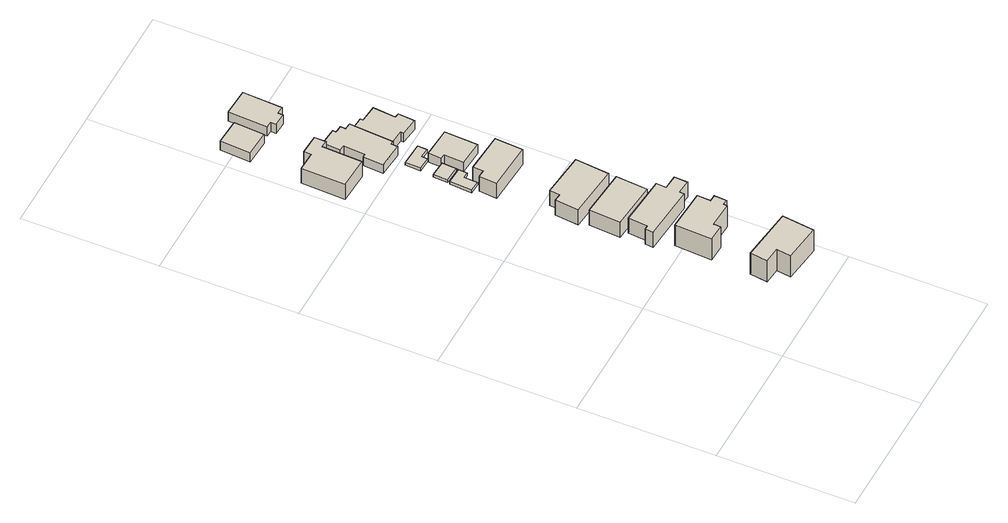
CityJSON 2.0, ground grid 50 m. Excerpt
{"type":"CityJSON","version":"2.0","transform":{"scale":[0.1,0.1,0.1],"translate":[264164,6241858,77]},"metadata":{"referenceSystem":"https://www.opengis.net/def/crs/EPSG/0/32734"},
"CityObjects":{
"building1":{"type":"Building","attributes":{"address":"62 Upper Mountain Road Walmer Estate Cape Town","building":"house","building:levels":3,"building_height":9.7,"plus_code":"4FRW3C7X+3CQ","ground_height":103.49,"roof_height":113.19},"geometry":[{"type":"Solid","lod":"1","boundaries":[[[[0,1,2,3]],[[1,4,5,2]],[[4,6,7,5]],[[6,8,9,7]],[[8,10,11,9]],[[10,0,3,11]],[[3,2,5,7,9,11]],[[10,8,6,4,1,0]]]]}]},
"building2":{"type":"Building","attributes":{"address":"Walmer Estate Cape Town","building":"house","building:levels":3,"building_height":9.7,"plus_code":"4FRW3C7X+5FV","ground_height":96.87,"roof_height":106.57},"geometry":[{"type":"Solid","lod":"1","boundaries":[[[[12,13,14,15]],[[13,16,17,14]],[[16,18,19,17]],[[18,20,21,19]],[[20,22,23,21]],[[22,24,25,23]],[[24,26,27,25]],[[26,28,29,27]],[[28,30,31,29]],[[30,12,15,31]],[[15,14,17,19,21,23,25,27,29,31]],[[30,28,26,24,22,20,18,16,13,12]]]]}]},
"building3":{"type":"Building","attributes":{"address":"Upper Mountain Road Walmer Estate Cape Town","building":"house","building:levels":2,"building_height":6.9,"plus_code":"4FRW3C7X+7F3","ground_height":96.87,"roof_height":103.77},"geometry":[{"type":"Solid","lod":"1","boundaries":[[[[32,33,34,35]],[[33,36,37,34]],[[36,38,39,37]],[[38,40,41,39]],[[40,42,43,41]],[[42,44,45,43]],[[44,46,47,45]],[[46,48,49,47]],[[48,50,51,49]],[[50,32,35,51]],[[35,34,37,39,41,43,45,47,49,51]],[[50,48,46,44,42,40,38,36,33,32]]]]}]},
"building4":{"type":"Building","attributes":{"address":"56 Upper Mountain Road Walmer Estate Cape Town","building":"house","building:levels":2,"building_height":6.9,"plus_code":"4FRW3C7X+8F7","ground_height":91.58,"roof_height":98.48},"geometry":[{"type":"Solid","lod":"1","boundaries":[[[[52,53,54,55]],[[53,56,57,54]],[[56,58,59,57]],[[58,52,55,59]],[[55,54,57,59]],[[58,56,53,52]]]]}]},
"building5":{"type":"Building","attributes":{"address":"54 Upper Mountain Road Walmer Estate Cape Town","building":"house","building:levels":2,"building_height":6.9,"plus_code":"4FRW3C7X+9F8","ground_height":91.58,"roof_height":98.48},"geometry":[{"type":"Solid","lod":"1","boundaries":[[[[60,61,62,63]],[[61,64,65,62]],[[64,66,67,65]],[[66,68,69,67]],[[68,70,71,69]],[[70,60,63,71]],[[63,62,65,67,69,71]],[[70,68,66,64,61,60]]]]}]},
"building6":{"type":"Building","attributes":{"address":"Walmer Estate Cape Town","building":"roof","building:levels":1,"building_height":1.3,"min_height":2.8,"plus_code":"4FRW3C7X+FCX","ground_height":86.94,"roof_height":92.34,"bottom_roof_height":91.04},"geometry":[{"type":"Solid","lod":"1","boundaries":[[[[72,73,74,75]],[[73,76,77,74]],[[76,78,79,77]],[[78,80,81,79]],[[80,82,83,81]],[[82,72,75,83]],[[75,74,77,79,81,83]],[[82,80,78,76,73,72]]]]}]},
"building7":{"type":"Building","attributes":{"address":"Walmer Estate Cape Town","building":"roof","building:levels":1,"building_height":1.3,"min_height":2.8,"plus_code":"4FRW3C7X+GCH","ground_height":86.94,"roof_height":92.34,"bottom_roof_height":91.04},"geometry":[{"type":"Solid","lod":"1","boundaries":[[[[84,85,86,87]],[[85,88,89,86]],[[88,90,91,89]],[[90,84,87,91]],[[87,86,89,91]],[[90,88,85,84]]]]}]},
"building8":{"type":"Building","attributes":{"address":"126 Chester Road Walmer Estate Cape Town","building":"house","building:levels":2,"building_height":6.9,"plus_code":"4FRW3C7X+MC2","ground_height":81.31,"roof_height":88.21},"geometry":[{"type":"Solid","lod":"1","boundaries":[[[[92,93,94,95]],[[93,96,97,94]],[[96,98,99,97]],[[98,100,101,99]],[[100,102,103,101]],[[102,104,105,103]],[[104,106,107,105]],[[106,92,95,107]],[[95,94,97,99,101,103,105,107]],[[106,104,102,100,98,96,93,92]]]]}]},
"building9":{"type":"Building","attributes":{"address":"Upper Mountain Road Walmer Estate Cape Town","building":"roof","building:levels":1,"building_height":1.3,"min_height":2.8,"plus_code":"4FRW3C7X+HF6","ground_height":86.94,"roof_height":92.34,"bottom_roof_height":91.04},"geometry":[{"type":"Solid","lod":"1","boundaries":[[[[108,109,110,111]],[[109,112,113,110]],[[112,114,115,113]],[[114,116,117,115]],[[116,118,119,117]],[[118,108,111,119]],[[111,110,113,115,117,119]],[[118,116,114,112,109,108]]]]}]},
"building10":{"type":"Building","attributes":{"address":"52 Upper Mountain Road Walmer Estate Cape Town","building":"house","building:levels":2,"building_height":6.9,"plus_code":"4FRW3C7X+FFH","ground_height":85.45,"roof_height":92.35},"geometry":[{"type":"Solid","lod":"1","boundaries":[[[[120,121,122,123]],[[121,124,125,122]],[[124,126,127,125]],[[126,128,129,127]],[[128,130,131,129]],[[130,120,123,131]],[[123,122,125,127,129,131]],[[130,128,126,124,121,120]]]]}]},
"building11":{"type":"Building","attributes":{"address":"50 Upper Mountain Road Walmer Estate Cape Town","building":"house","building:levels":1,"building_height":4.1,"plus_code":"4FRW3C7X+GGC","ground_height":85.45,"roof_height":89.55},"geometry":[{"type":"Solid","lod":"1","boundaries":[[[[132,133,134,135]],[[133,136,137,134]],[[136,138,139,137]],[[138,140,141,139]],[[140,142,143,141]],[[142,132,135,143]],[[135,134,137,139,141,143]],[[142,140,138,136,133,132]]]]}]},
"building12":{"type":"Building","attributes":{"address":"91 Chester Road Walmer Estate Cape Town","building":"house","building:levels":1,"building_height":4.1,"plus_code":"4FRW3C7X+QCG","ground_height":78.6,"roof_height":82.7},"geometry":[{"type":"Solid","lod":"1","boundaries":[[[[144,145,146,147]],[[145,148,149,146]],[[148,150,151,149]],[[150,144,147,151]],[[147,146,149,151]],[[150,148,145,144]]]]}]},
"building13":{"type":"Building","attributes":{"address":"128 Chester Road Walmer Estate Cape Town","building":"house","building:levels":1,"building_height":4.1,"plus_code":"4FRW3C7X+JFW","ground_height":80.23,"roof_height":84.33},"geometry":[{"type":"Solid","lod":"1","boundaries":[[[[152,153,154,155]],[[153,156,157,154]],[[156,158,159,157]],[[158,160,161,159]],[[160,162,163,161]],[[162,164,165,163]],[[164,166,167,165]],[[166,168,169,167]],[[168,170,171,169]],[[170,172,173,171]],[[172,174,175,173]],[[174,176,177,175]],[[176,178,179,177]],[[178,180,181,179]],[[180,152,155,181]],[[155,154,157,159,161,163,165,167,169,171,173,175,177,179,181]],[[180,178,176,174,172,170,168,166,164,162,160,158,156,153,152]]]]}]},
"building14":{"type":"Building","attributes":{"address":"130 Chester Road Walmer Estate Cape Town","building":"house","building:levels":1,"building_height":4.1,"plus_code":"4FRW3C7X+JGW","ground_height":80.23,"roof_height":84.33},"geometry":[{"type":"Solid","lod":"1","boundaries":[[[[152,180,181,155]],[[180,182,183,181]],[[182,184,185,183]],[[184,186,187,185]],[[186,188,189,187]],[[188,190,191,189]],[[190,192,193,191]],[[192,194,195,193]],[[194,196,197,195]],[[196,152,155,197]],[[155,181,183,185,187,189,191,193,195,197]],[[196,194,192,190,188,186,184,182,180,152]]]]}]},
"building15":{"type":"Building","attributes":{"address":"93 Chester Road Walmer Estate Cape Town","building":"house","building:levels":1,"building_height":4.1,"plus_code":"4FRW3C7X+QFQ","ground_height":77.95,"roof_height":82.05},"geometry":[{"type":"Solid","lod":"1","boundaries":[[[[198,199,200,201]],[[199,202,203,200]],[[202,204,205,203]],[[204,206,207,205]],[[206,208,209,207]],[[208,210,211,209]],[[210,212,213,211]],[[212,198,201,213]],[[201,200,203,205,207,209,211,213]],[[212,210,208,206,204,202,199,198]]]]}]}
},
"vertices":[
[265,125,265],[68,147,265],[68,147,362],[265,125,362],[60,82,265],[60,82,362],[119,76,265],[119,76,362],[113,23,265],[113,23,362],[251,7,265],[251,7,362],
[287,334,199],[290,348,199],[290,348,296],[287,334,296],[309,347,199],[309,347,296],[311,393,199],[311,393,296],[286,394,199],[286,394,296],[289,443,199],[289,443,296],[137,451,199],[137,451,296],[129,316,199],[129,316,296],[193,313,199],[193,313,296],[194,339,199],[194,339,296],
[302,496,199],[303,513,199],[303,513,268],[302,496,268],[354,509,199],[354,509,268],[357,558,199],[357,558,268],[303,562,199],[303,562,268],[306,598,199],[306,598,268],[124,612,199],[124,612,268],[118,541,199],[118,541,268],[102,542,199],[102,542,268],[100,512,199],[100,512,268],
[325,751,146],[150,765,146],[150,765,215],[325,751,215],[141,649,146],[141,649,215],[316,635,146],[316,635,215],
[326,779,146],[338,903,146],[338,903,215],[326,779,215],[174,919,146],[174,919,215],[171,881,146],[171,881,215],[143,884,146],[143,884,215],[135,797,146],[135,797,215],
[188,1253,140],[127,1256,140],[127,1256,153],[188,1253,153],[123,1174,140],[123,1174,153],[162,1172,140],[162,1172,153],[164,1221,140],[164,1221,153],[186,1220,140],[186,1220,153],
[192,1314,140],[133,1317,140],[133,1317,153],[192,1314,153],[131,1264,140],[131,1264,153],[189,1261,140],[189,1261,153],
[122,1568,43],[128,1713,43],[128,1713,112],[122,1568,112],[154,1712,43],[154,1712,112],[155,1755,43],[155,1755,112],[82,1758,43],[82,1758,112],[81,1731,43],[81,1731,112],[10,1733,43],[10,1733,112],[4,1573,43],[4,1573,112],
[228,1419,140],[143,1423,140],[143,1423,153],[228,1419,153],[141,1366,140],[141,1366,153],[189,1364,140],[189,1364,153],[190,1386,140],[190,1386,153],[226,1384,140],[226,1384,153],
[365,1206,85],[217,1215,85],[217,1215,154],[365,1206,154],[215,1177,85],[215,1177,154],[188,1179,85],[188,1179,154],[184,1113,85],[184,1113,154],[359,1103,85],[359,1103,154],
[347,1379,85],[237,1385,85],[237,1385,126],[347,1379,126],[234,1336,85],[234,1336,126],[252,1335,85],[252,1335,126],[248,1262,85],[248,1262,126],[341,1257,85],[341,1257,126],
[50,1935,16],[146,1930,16],[146,1930,57],[50,1935,57],[153,2042,16],[153,2042,57],[57,2047,16],[57,2047,57],
[292,1676,32],[294,1695,32],[294,1695,73],[292,1676,73],[269,1697,32],[269,1697,73],[270,1716,32],[270,1716,73],[242,1718,32],[242,1718,73],[243,1731,32],[243,1731,73],[179,1736,32],[179,1736,73],[174,1671,32],[174,1671,73],[195,1669,32],[195,1669,73],[190,1590,32],[190,1590,73],[178,1591,32],[178,1591,73],[173,1517,32],[173,1517,73],[268,1510,32],[268,1510,73],[270,1534,32],[270,1534,73],[282,1533,32],[282,1533,73],
[332,1529,32],[332,1529,73],[331,1517,32],[331,1517,73],[398,1511,32],[398,1511,73],[403,1572,32],[403,1572,73],[386,1574,32],[386,1574,73],[393,1657,32],[393,1657,73],[329,1663,32],[329,1663,73],[330,1673,32],[330,1673,73],
[294,2078,10],[193,2083,10],[193,2083,51],[294,2078,51],[185,1938,10],[185,1938,51],[209,1937,10],[209,1937,51],[208,1918,10],[208,1918,51],[257,1916,10],[257,1916,51],[258,1934,10],[258,1934,51],[286,1932,10],[286,1932,51]
]}
